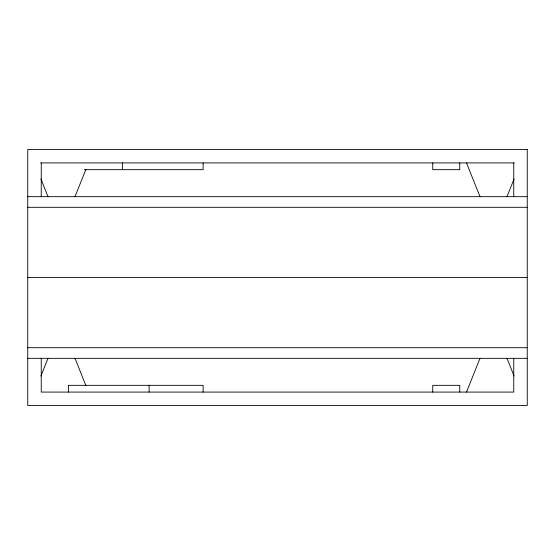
<?xml version="1.0" encoding="UTF-8"?>
<svg xmlns="http://www.w3.org/2000/svg" width="555" height="555" viewBox="0 0 555 555"><rect width="100%" height="100%" fill="white"/><g stroke="black" fill="none" stroke-linecap="round" stroke-linejoin="round"><path stroke-width="0.83" d="M75.001 196.671L85.928 169.351M40.931 376.006L48.001 358.329M506.999 196.671L514.069 178.994M466.498 392.08L479.999 358.329M40.688 162.92L514.312 162.92M84.388 169.67L203.116 169.67L203.116 162.92M27.75 196.671L527.25 196.671M27.75 207.299L527.25 207.299M27.75 277.5L527.25 277.5M27.75 347.701L527.25 347.701M27.75 358.329L527.25 358.329M466.498 162.92L479.999 196.671M506.999 358.329L514.069 376.006M40.931 178.994L48.001 196.671M75.001 358.329L85.928 385.649M513.75 162.92L513.75 196.671M513.75 358.329L513.75 392.08L41.25 392.08L41.25 358.329M459.748 162.92L459.748 169.67L432.747 169.67L432.747 162.92M459.748 392.08L459.748 385.33L432.747 385.33L432.747 392.08M203.116 392.08L203.116 385.33L68.383 385.33L68.383 392.08M149.115 385.33L149.115 392.08M122.384 162.92L122.384 169.67M41.25 162.92L41.25 196.671M527.25 149.42L27.75 149.42L27.75 405.58L527.25 405.58L527.25 149.42"/></g></svg>
